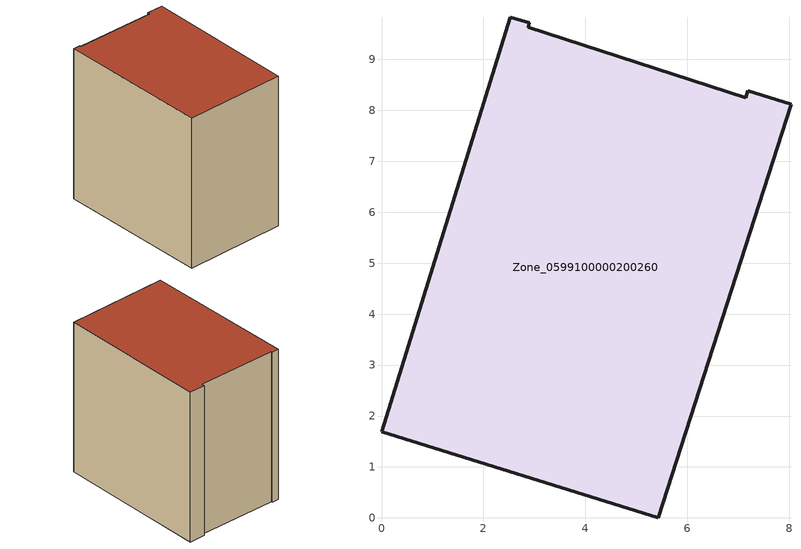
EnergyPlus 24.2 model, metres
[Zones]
Zone_0599100000200260
 floor ground (C_G): 7.15,8.25 7.19,8.38 8.04,8.12 5.43,0 0,1.69 2.53,9.83 2.9,9.71 2.88,9.63 z0
 wall outside (C_F): 2.53,9.83 0,1.69 5.43,0 8.04,8.12 7.19,8.38 7.15,8.25 2.88,9.63 2.9,9.71 2.53,9.83 z0:8.62
 roof outside (C_R): 7.15,8.25 2.88,9.63 2.9,9.71 2.53,9.83 0,1.69 5.43,0 8.04,8.12 7.19,8.38 z8.62
[BUILDING]
Pand.0599100000200260: North Axis=0; Terrain=City; Loads Convergence Tolerance Value=0.04; Temperature Convergence Tolerance Value=0.4; Solar Distribution=FullExterior; Maximum Number of Warmup Days=25; Minimum Number of Warmup Days=1
[Site:Location]
Rotterdam.The.Hague.AP_ZH_NLD Design_Conditions: Latitude=51.96; Longitude=4.45; Time Zone=1; Elevation=-4.5
[SITE:GROUNDTEMPERATURE:BUILDINGSURFACE]
18, 18, 18, 18, 18, 18, 18, 18, 18, 18, 18, 18
[MATERIAL] Thermal Absorptance=0.9; Solar Absorptance=0.7; Visible Absorptance=0.7
Name | Roughness | Thickness | Conductivity | Density | Specific Heat
G.TI.1946-1964 | MediumSmooth | 0.15 | 1 | 540 | 1210
F.TI.1946-1964 | Rough | 0.3 | 0.857143 | 1920 | 840
R.TI.1946-1964 | MediumRough | 0.2 | 0.277778 | 1500 | 1000
[CONSTRUCTION]
C_G: G.TI.1946-1964
C_F: F.TI.1946-1964
C_R: R.TI.1946-1964
[ZONE]
Zone_0599100000200260: Type=1; Multiplier=1; Ceiling Height=Autocalculate; Volume=Autocalculate; Floor Area=autocalculate; Part of Total Floor Area=Yes
[ZONEINFILTRATION:DESIGNFLOWRATE]
Infil_Zone_0599100000200260: Zone or ZoneList or Space or SpaceList=Zone_0599100000200260; Schedule=AlwaysOn; Design Flow Rate Calculation Method=Flow/Area; Flow Rate per Floor Area=0.003; Constant Term Coefficient=1; Temperature Term Coefficient=0; Velocity Term Coefficient=0; Velocity Squared Term Coefficient=0
[HVACTEMPLATE:ZONE:IDEALLOADSAIRSYSTEM]
Zone_0599100000200260: Maximum Heating Supply Air Temperature=50; Minimum Cooling Supply Air Temperature=13; Maximum Heating Supply Air Humidity Ratio=0.0156; Minimum Cooling Supply Air Humidity Ratio=0.0077; Heating Limit=NoLimit; Cooling Limit=NoLimit; Dehumidification Control Type=ConstantSensibleHeatRatio; Cooling Sensible Heat Ratio=0.7; Dehumidification Setpoint=60; Humidification Control Type=None; Humidification Setpoint=30; Outdoor Air Method=None; Outdoor Air Flow Rate per Person=0.00944; Outdoor Air Flow Rate per Zone Floor Area=0; Outdoor Air Flow Rate per Zone=0; Demand Controlled Ventilation Type=None; Outdoor Air Economizer Type=NoEconomizer; Heat Recovery Type=None; Sensible Heat Recovery Effectiveness=0.7; Latent Heat Recovery Effectiveness=0.65
[ZONECONTROL:THERMOSTAT]
ThermostatControl_Zone_0599100000200260: Zone or ZoneList=Zone_0599100000200260; Control Type Schedule=DualSetpointControlType; Control 1=Thermostat_Zone_0599100000200260; Temperature Difference Between Cutout And Setpoint=0
[THERMOSTATSETPOINT:DUALSETPOINT]
Thermostat_Zone_0599100000200260: Heating Setpoint Temperature Schedule=HeatingSetpoint_Zone_0599100000200260; Cooling Setpoint Temperature Schedule=CoolingSetpoint_Zone_0599100000200260
[SCHEDULE:COMPACT]
HeatingSetpoint_Zone_0599100000200260: Through: 12/31, For: AllDays, Until: 24:00, 21
CoolingSetpoint_Zone_0599100000200260: Through: 12/31, For: AllDays, Until: 24:00, 24
DualSetpointControlType: Through: 12/31, For: AllDays, Until: 24:00, 4
AlwaysOn: Through: 12/31, For: AllDays, Until: 24:00, 1
